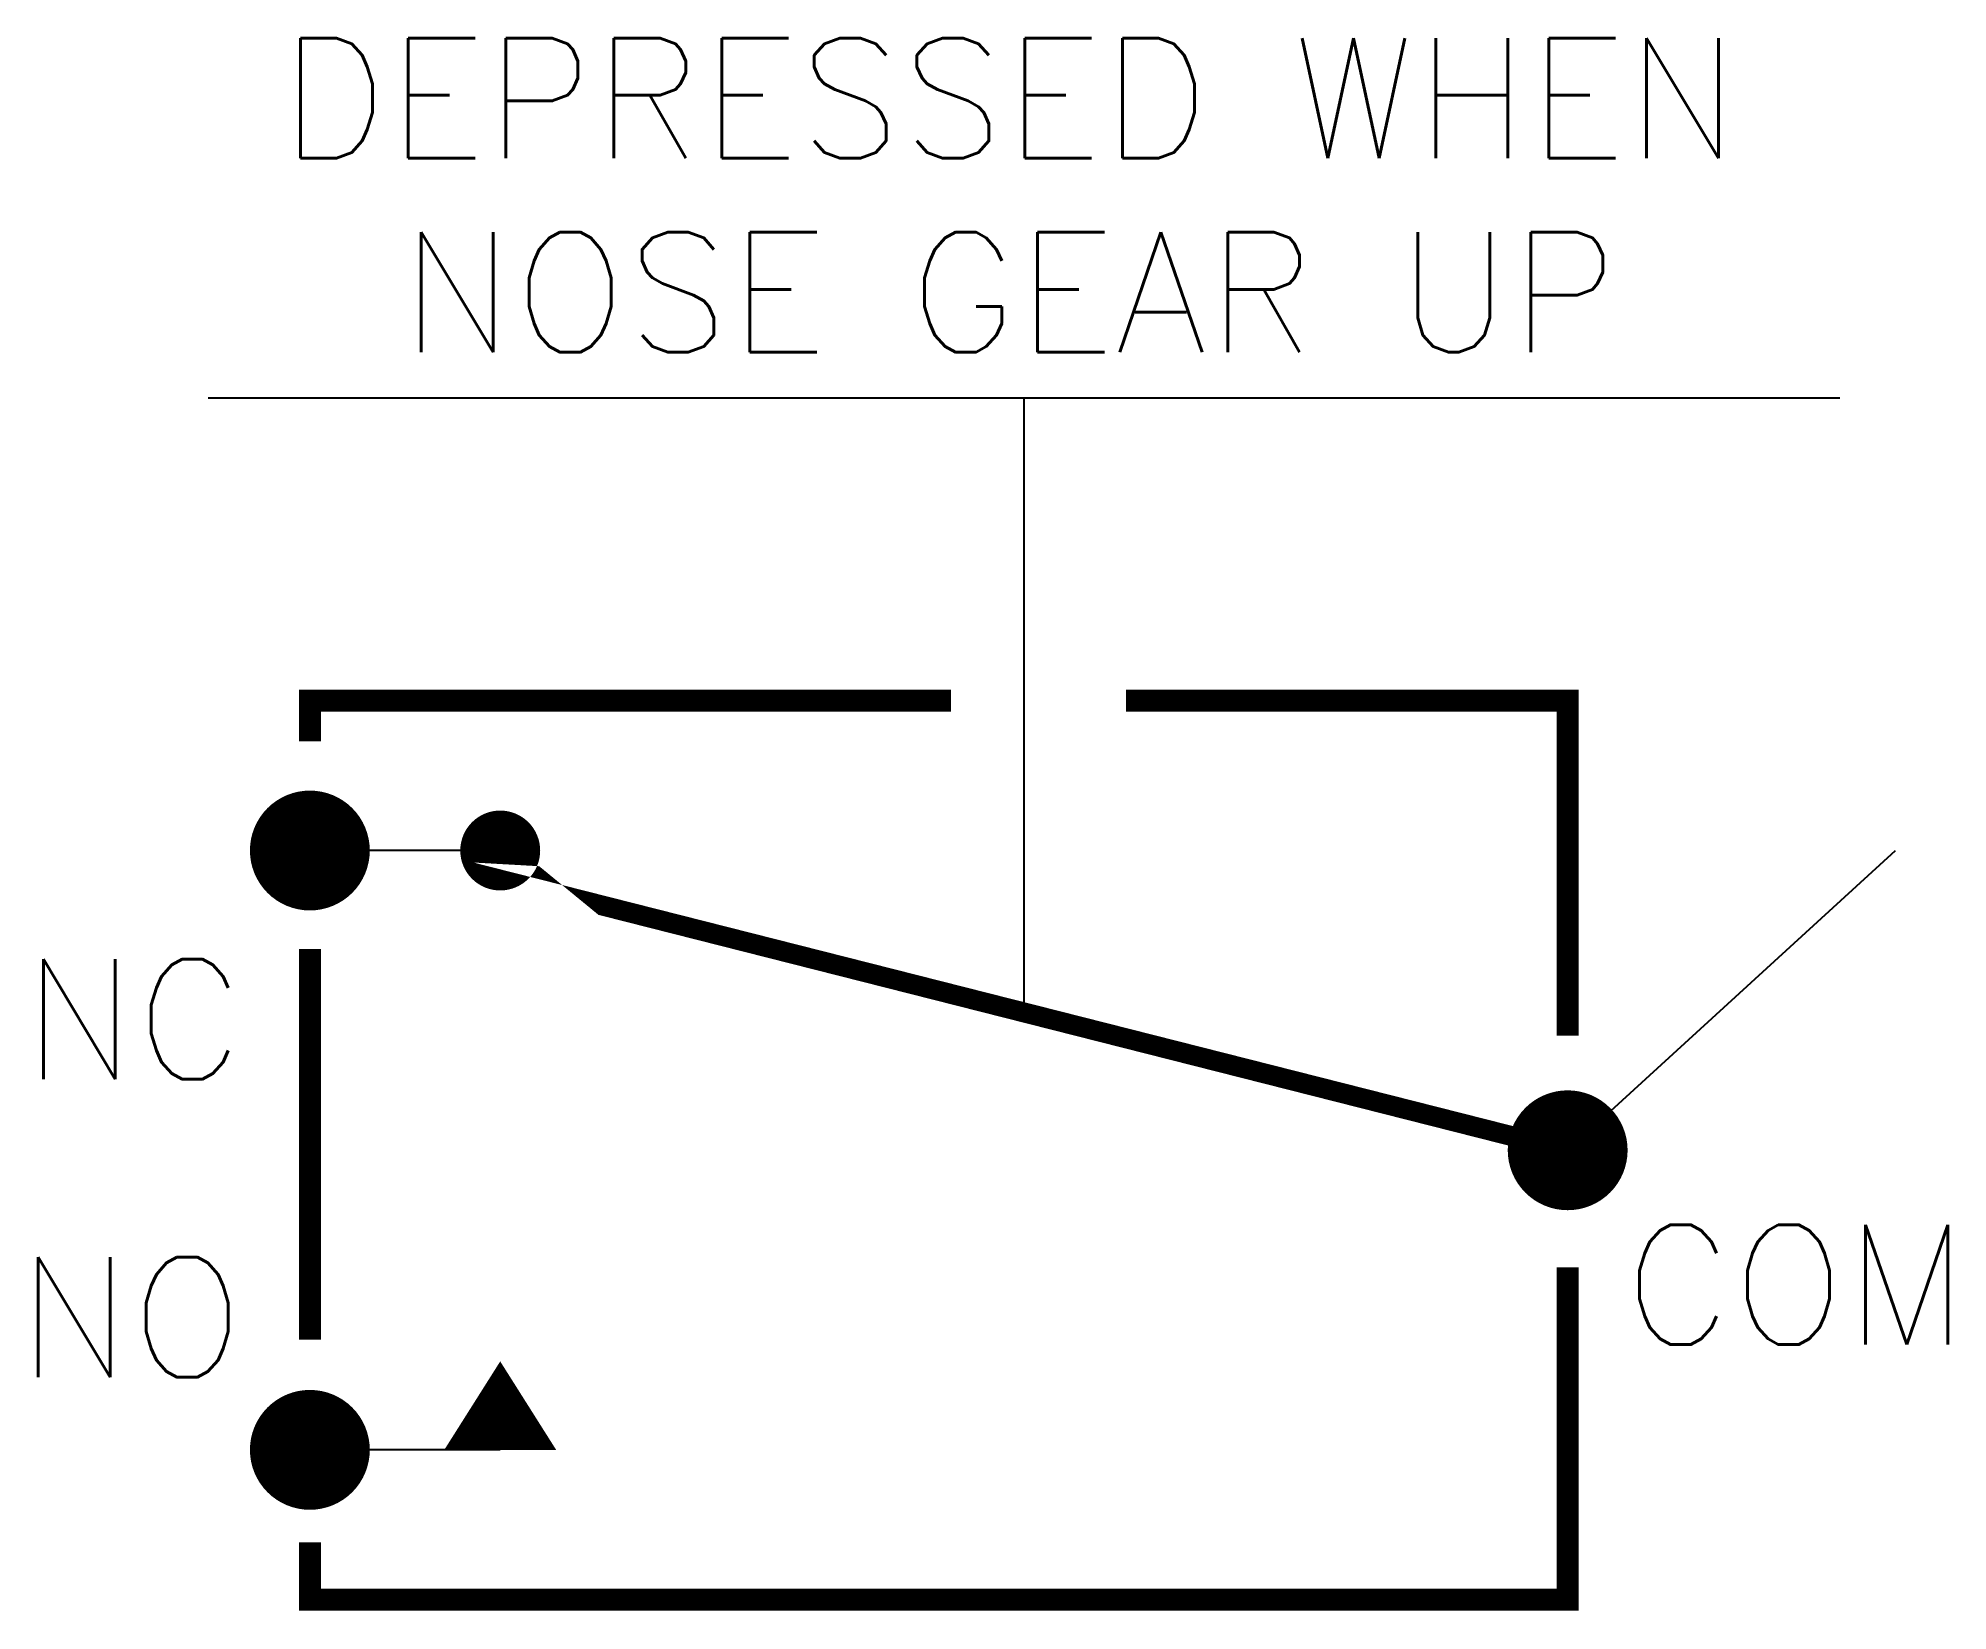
# Model space of a CAD drawing. Extents: x 18.595 to 19.551, y -41.576 to -40.789.
import ezdxf
from ezdxf.enums import TextEntityAlignment as Align

# ---------------------------------------------------------------- set-up
doc = ezdxf.new("R2010")
doc.units = 0
doc.header["$LTSCALE"] = 0.5
doc.linetypes.add('HIDDEN', pattern=[0])
doc.layers.get('0').update_dxf_attribs({"linetype": 'CONTINUOUS'})
doc.styles.get("Standard").update_dxf_attribs({"font": 'ROMANS.shx'})

msp = doc.modelspace()

# ---------------------------------------------------------------- linework, layer by layer
at = {"color": 0}
for p, q in [((19.49699, -40.96905), (18.68018, -40.96905)), ((18.82643, -41.19542), (18.73115, -41.19542)), ((19.36073, -41.34546), (19.52485, -41.19546)), ((18.82643, -41.49542), (18.73115, -41.49542))]:
    msp.add_line(p, q, dxfattribs=at)
at = {"color": 0, "linetype": 'HIDDEN'}
msp.add_line((19.08859, -40.96905), (19.08859, -41.27145), dxfattribs=at)
at = {"color": 0, "const_width": 0.01104}
for points in [[(19.05212, -41.12046), (18.73115, -41.12046), (18.73115, -41.1408)], [(19.36073, -41.28814), (19.36073, -41.12046), (19.13964, -41.12046)], [(18.73115, -41.44031), (18.73115, -41.24466)], [(19.36073, -41.40408), (19.36073, -41.57046), (18.73115, -41.57046), (18.73115, -41.54176)]]:
    msp.add_lwpolyline(points, dxfattribs=at)
at = {"color": 0}
for points, const_width in [([(18.74615, -41.19542, 1), (18.71615, -41.19542, 1)], 0.03), ([(18.83643, -41.19542, 1), (18.81643, -41.19542, 1)], 0.02), ([(19.37573, -41.34546, 1), (19.34573, -41.34546, 1)], 0.03), ([(18.74615, -41.49542, 1), (18.71615, -41.49542, 1)], 0.03)]:
    msp.add_lwpolyline(points, format="xyb", close=True, dxfattribs=dict(at, const_width=const_width))
for points in [[(19.36073, -41.34546, 0.01, 0.01, 0), (18.93158, -41.23666, 0.06, 0, 0), (18.84593, -41.20328, 0, 0, 0)], [(18.82643, -41.49542, 0.056, 0, 0), (18.82643, -41.45113, 0, 0, 0)]]:
    msp.add_lwpolyline(points, format="xyseb", dxfattribs=at)

# ---------------------------------------------------------------- texts
for s, p in [('DEPRESSED WHEN', (19.08129, -40.84882)), ('NOSE GEAR UP', (19.08129, -40.94596)), ('NC', (18.64277, -41.30985)), ('COM', (19.47514, -41.44271)), ('NO', (18.64146, -41.45903))]:
    msp.add_text(s, height=0.06, dxfattribs=at).set_placement(p, align=Align.CENTER)

doc.saveas('drawing.dxf')
